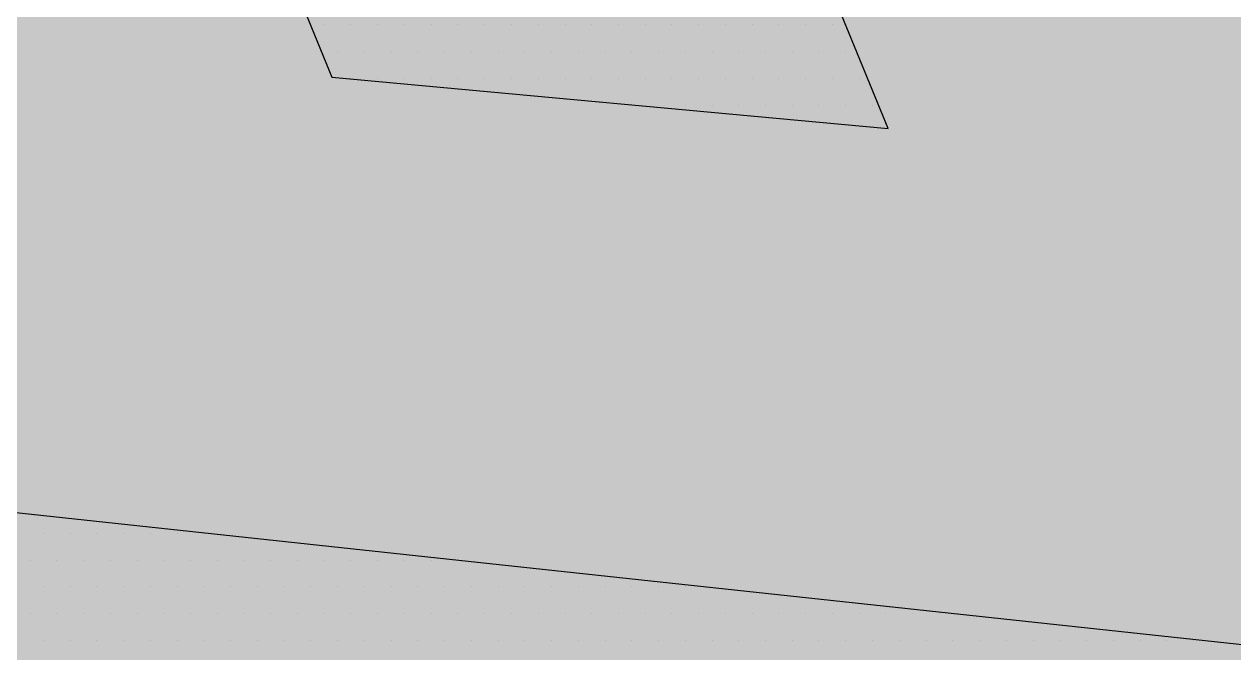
# Paper-space layout 'Layout1' of a CAD drawing. Extents: x -43 to 2298, y -18 to 768.
# Drawn here: x 739.993 to 742.482, y 377.45 to 378.743 of the extents above; entities that cross this region are included whole.
import ezdxf

# ---------------------------------------------------------------- set-up
doc = ezdxf.new("R2010")
doc.units = 0
doc.header["$LTSCALE"] = 5
doc.linetypes.add('CACHEX2', pattern=[0.75, 0.5, -0.25])
doc.layers.add('CARTOUCHE', color=7, linetype='Continuous')
doc.layers.add('LOGO', color=7, linetype='Continuous')

# ---------------------------------------------------------------- blocks, each defined once
blk = doc.blocks.new('A$C715108E3')
at = {"layer": 'LOGO', "color": 131}
for p, q in [((-1.7662, -18.4684), (-1.7662, -18.4684)), ((-1.7182, -18.4684), (-1.7182, -18.4684)), ((-1.6264, -18.4684), (-1.6264, -18.4684)), ((-1.5345, -18.4684), (-1.5345, -18.4684)), ((-1.4427, -18.4684), (-1.4427, -18.4684)), ((-1.3512, -18.4684), (-1.3512, -18.4684)), ((-1.2594, -18.4684), (-1.2594, -18.4684)), ((-1.1674, -18.4684), (-1.1674, -18.4684)), ((-1.0761, -18.4684), (-1.0761, -18.4684)), ((-0.9841, -18.4684), (-0.9841, -18.4684)), ((-0.8921, -18.4684), (-0.8921, -18.4684)), ((-0.801, -18.4684), (-0.801, -18.4684)), ((-0.709, -18.4684), (-0.709, -18.4684)), ((-0.6173, -18.4684), (-0.6173, -18.4684)), ((-0.5257, -18.4684), (-0.5257, -18.4684)), ((-0.434, -18.4684), (-0.434, -18.4684)), ((-0.342, -18.4684), (-0.342, -18.4684)), ((-0.2508, -18.4684), (-0.2508, -18.4684)), ((-0.1587, -18.4684), (-0.1587, -18.4684)), ((-0.0667, -18.4684), (-0.0667, -18.4684)), ((0.0251, -18.4684), (0.0251, -18.4684)), ((-1.7287, -18.5599), (-1.7287, -18.5599)), ((-1.6721, -18.5599), (-1.6721, -18.5599)), ((-1.5806, -18.5599), (-1.5806, -18.5599)), ((-1.4888, -18.5599), (-1.4888, -18.5599)), ((-1.397, -18.5599), (-1.397, -18.5599)), ((-1.3051, -18.5599), (-1.3051, -18.5599)), ((-1.2137, -18.5599), (-1.2137, -18.5599)), ((-1.1219, -18.5599), (-1.1219, -18.5599)), ((-1.0298, -18.5599), (-1.0298, -18.5599)), ((-0.9386, -18.5599), (-0.9386, -18.5599)), ((-0.8465, -18.5599), (-0.8465, -18.5599)), ((-0.7549, -18.5599), (-0.7549, -18.5599)), ((-0.6633, -18.5599), (-0.6633, -18.5599)), ((-0.5712, -18.5599), (-0.5712, -18.5599)), ((-0.4796, -18.5599), (-0.4796, -18.5599)), ((-0.3879, -18.5599), (-0.3879, -18.5599)), ((-0.2963, -18.5599), (-0.2963, -18.5599)), ((-0.2043, -18.5599), (-0.2043, -18.5599)), ((-0.1124, -18.5599), (-0.1124, -18.5599)), ((-0.0212, -18.5599), (-0.0212, -18.5599)), ((0.0708, -18.5599), (0.0708, -18.5599)), ((-1.6492, -18.6525), (-1.6492, -18.6525)), ((-1.6264, -18.6525), (-1.6264, -18.6525)), ((-1.5345, -18.6525), (-1.5345, -18.6525)), ((-1.4427, -18.6525), (-1.4427, -18.6525)), ((-1.3512, -18.6525), (-1.3512, -18.6525)), ((-1.2594, -18.6525), (-1.2594, -18.6525)), ((-1.1674, -18.6525), (-1.1674, -18.6525)), ((-1.0761, -18.6525), (-1.0761, -18.6525)), ((-0.9841, -18.6525), (-0.9841, -18.6525)), ((-0.8921, -18.6525), (-0.8921, -18.6525)), ((-0.801, -18.6525), (-0.801, -18.6525)), ((-0.709, -18.6525), (-0.709, -18.6525)), ((-0.6173, -18.6525), (-0.6173, -18.6525)), ((-0.5257, -18.6525), (-0.5257, -18.6525)), ((-0.434, -18.6525), (-0.434, -18.6525)), ((-0.342, -18.6525), (-0.342, -18.6525)), ((-0.2508, -18.6525), (-0.2508, -18.6525)), ((-0.1587, -18.6525), (-0.1587, -18.6525)), ((-0.0667, -18.6525), (-0.0667, -18.6525)), ((0.0251, -18.6525), (0.0251, -18.6525)), ((0.1166, -18.6525), (0.1166, -18.6525)), ((-0.6535, -18.7438), (-0.6535, -18.7438)), ((-0.5712, -18.7438), (-0.5712, -18.7438)), ((-0.4796, -18.7438), (-0.4796, -18.7438)), ((-0.3879, -18.7438), (-0.3879, -18.7438)), ((-0.2963, -18.7438), (-0.2963, -18.7438)), ((-0.2043, -18.7438), (-0.2043, -18.7438)), ((-0.1124, -18.7438), (-0.1124, -18.7438)), ((-0.0212, -18.7438), (-0.0212, -18.7438)), ((0.0708, -18.7438), (0.0708, -18.7438)), ((0.1627, -18.7438), (0.1627, -18.7438)), ((-2.6815, -20.211), (-2.6815, -20.211)), ((-2.5895, -20.211), (-2.5895, -20.211)), ((-2.4975, -20.211), (-2.4975, -20.211)), ((-2.4062, -20.211), (-2.4062, -20.211)), ((-2.3142, -20.211), (-2.3142, -20.211)), ((-2.2223, -20.211), (-2.2223, -20.211)), ((-2.1309, -20.211), (-2.1309, -20.211)), ((-2.727, -20.3034), (-2.727, -20.3034)), ((-2.6358, -20.3034), (-2.6358, -20.3034)), ((-2.5439, -20.3034), (-2.5439, -20.3034)), ((-2.4519, -20.3034), (-2.4519, -20.3034)), ((-2.3599, -20.3034), (-2.3599, -20.3034)), ((-2.2686, -20.3034), (-2.2686, -20.3034)), ((-2.1766, -20.3034), (-2.1766, -20.3034)), ((-2.085, -20.3034), (-2.085, -20.3034)), ((-1.9933, -20.3034), (-1.9933, -20.3034)), ((-1.9015, -20.3034), (-1.9015, -20.3034)), ((-1.8097, -20.3034), (-1.8097, -20.3034)), ((-1.7182, -20.3034), (-1.7182, -20.3034)), ((-1.6264, -20.3034), (-1.6264, -20.3034)), ((-1.5345, -20.3034), (-1.5345, -20.3034)), ((-1.4427, -20.3034), (-1.4427, -20.3034)), ((-1.3512, -20.3034), (-1.3512, -20.3034)), ((-2.6815, -20.3947), (-2.6815, -20.3947)), ((-2.5895, -20.3947), (-2.5895, -20.3947)), ((-2.4975, -20.3947), (-2.4975, -20.3947)), ((-2.4062, -20.3947), (-2.4062, -20.3947)), ((-2.3142, -20.3947), (-2.3142, -20.3947)), ((-2.2223, -20.3947), (-2.2223, -20.3947)), ((-2.1309, -20.3947), (-2.1309, -20.3947)), ((-2.0391, -20.3947), (-2.0391, -20.3947)), ((-1.9472, -20.3947), (-1.9472, -20.3947)), ((-1.8558, -20.3947), (-1.8558, -20.3947)), ((-1.7639, -20.3947), (-1.7639, -20.3947)), ((-1.6721, -20.3947), (-1.6721, -20.3947)), ((-1.5806, -20.3947), (-1.5806, -20.3947)), ((-1.4888, -20.3947), (-1.4888, -20.3947)), ((-1.397, -20.3947), (-1.397, -20.3947)), ((-1.3051, -20.3947), (-1.3051, -20.3947)), ((-1.2137, -20.3947), (-1.2137, -20.3947)), ((-1.1219, -20.3947), (-1.1219, -20.3947)), ((-1.0298, -20.3947), (-1.0298, -20.3947)), ((-0.9386, -20.3947), (-0.9386, -20.3947)), ((-0.8465, -20.3947), (-0.8465, -20.3947)), ((-0.7549, -20.3947), (-0.7549, -20.3947)), ((-0.6633, -20.3947), (-0.6633, -20.3947)), ((-0.5712, -20.3947), (-0.5712, -20.3947)), ((-0.4796, -20.3947), (-0.4796, -20.3947)), ((-2.727, -20.4861), (-2.727, -20.4861)), ((-2.6358, -20.4861), (-2.6358, -20.4861)), ((-2.5439, -20.4861), (-2.5439, -20.4861)), ((-2.4519, -20.4861), (-2.4519, -20.4861)), ((-2.3599, -20.4861), (-2.3599, -20.4861)), ((-2.2686, -20.4861), (-2.2686, -20.4861)), ((-2.1766, -20.4861), (-2.1766, -20.4861)), ((-2.085, -20.4861), (-2.085, -20.4861)), ((-1.9933, -20.4861), (-1.9933, -20.4861)), ((-1.9015, -20.4861), (-1.9015, -20.4861)), ((-1.8097, -20.4861), (-1.8097, -20.4861)), ((-1.7182, -20.4861), (-1.7182, -20.4861)), ((-1.6264, -20.4861), (-1.6264, -20.4861)), ((-1.5345, -20.4861), (-1.5345, -20.4861)), ((-1.4427, -20.4861), (-1.4427, -20.4861)), ((-1.3512, -20.4861), (-1.3512, -20.4861)), ((-1.2594, -20.4861), (-1.2594, -20.4861)), ((-1.1674, -20.4861), (-1.1674, -20.4861)), ((-1.0761, -20.4861), (-1.0761, -20.4861)), ((-0.9841, -20.4861), (-0.9841, -20.4861)), ((-0.8921, -20.4861), (-0.8921, -20.4861)), ((-0.801, -20.4861), (-0.801, -20.4861)), ((-0.709, -20.4861), (-0.709, -20.4861)), ((-0.6173, -20.4861), (-0.6173, -20.4861)), ((-0.5257, -20.4861), (-0.5257, -20.4861)), ((-0.434, -20.4861), (-0.434, -20.4861)), ((-0.342, -20.4861), (-0.342, -20.4861)), ((-0.2508, -20.4861), (-0.2508, -20.4861)), ((-0.1587, -20.4861), (-0.1587, -20.4861)), ((-0.0667, -20.4861), (-0.0667, -20.4861)), ((0.0251, -20.4861), (0.0251, -20.4861)), ((0.1166, -20.4861), (0.1166, -20.4861)), ((0.2084, -20.4861), (0.2084, -20.4861)), ((0.3002, -20.4861), (0.3002, -20.4861)), ((0.3917, -20.4861), (0.3917, -20.4861)), ((-2.6815, -20.5785), (-2.6815, -20.5785)), ((-2.5895, -20.5785), (-2.5895, -20.5785)), ((-2.4975, -20.5785), (-2.4975, -20.5785)), ((-2.4062, -20.5785), (-2.4062, -20.5785)), ((-2.3142, -20.5785), (-2.3142, -20.5785)), ((-2.2223, -20.5785), (-2.2223, -20.5785)), ((-2.1309, -20.5785), (-2.1309, -20.5785)), ((-2.0391, -20.5785), (-2.0391, -20.5785)), ((-1.9472, -20.5785), (-1.9472, -20.5785)), ((-1.8558, -20.5785), (-1.8558, -20.5785)), ((-1.7639, -20.5785), (-1.7639, -20.5785)), ((-1.6721, -20.5785), (-1.6721, -20.5785)), ((-1.5806, -20.5785), (-1.5806, -20.5785)), ((-1.4888, -20.5785), (-1.4888, -20.5785)), ((-1.397, -20.5785), (-1.397, -20.5785)), ((-1.3051, -20.5785), (-1.3051, -20.5785)), ((-1.2137, -20.5785), (-1.2137, -20.5785)), ((-1.1219, -20.5785), (-1.1219, -20.5785)), ((-1.0298, -20.5785), (-1.0298, -20.5785)), ((-0.9386, -20.5785), (-0.9386, -20.5785)), ((-0.8465, -20.5785), (-0.8465, -20.5785)), ((-0.7549, -20.5785), (-0.7549, -20.5785)), ((-0.6633, -20.5785), (-0.6633, -20.5785)), ((-0.5712, -20.5785), (-0.5712, -20.5785)), ((-0.4796, -20.5785), (-0.4796, -20.5785)), ((-0.3879, -20.5785), (-0.3879, -20.5785)), ((-0.2963, -20.5785), (-0.2963, -20.5785)), ((-0.2043, -20.5785), (-0.2043, -20.5785)), ((-0.1124, -20.5785), (-0.1124, -20.5785)), ((-0.0212, -20.5785), (-0.0212, -20.5785)), ((0.0708, -20.5785), (0.0708, -20.5785)), ((0.1627, -20.5785), (0.1627, -20.5785)), ((0.2541, -20.5785), (0.2541, -20.5785)), ((0.346, -20.5785), (0.346, -20.5785)), ((0.4378, -20.5785), (0.4378, -20.5785)), ((0.5293, -20.5785), (0.5293, -20.5785)), ((0.6211, -20.5785), (0.6211, -20.5785)), ((0.7131, -20.5785), (0.7131, -20.5785)), ((0.8044, -20.5785), (0.8044, -20.5785)), ((0.8964, -20.5785), (0.8964, -20.5785)), ((0.988, -20.5785), (0.988, -20.5785)), ((1.0801, -20.5785), (1.0801, -20.5785)), ((1.1717, -20.5785), (1.1717, -20.5785)), ((1.2634, -20.5785), (1.2634, -20.5785))]:
    blk.add_line(p, q, dxfattribs=at)
for points in [[(-5.0186, -17.1537), (-4.9784, -19.1278), (-5.3896, -19.2331), (-4.7123, -20.7884), (-8.4641, -25.8566), (-8.5996, -26.1134), (-8.0987, -26.1134), (-7.2053, -26.0731), (-6.6093, -26.0457), (-6.203, -25.613), (-3.9696, -22.5417), (-2.7917, -25.1531), (-2.6026, -25.1257), (-1.9525, -24.8418), (-1.3029, -24.5438), (-2.3854, -21.8923), (1.9656, -22.2806), (2.6017, -21.6183), (3.2786, -20.7927), (-3.3817, -20.0761), (-4.3053, -16.8895)], [(-2.3284, -17.0917), (-1.6922, -18.648), (0.2166, -18.8242), (-0.4061, -17.3082)]]:
    blk.add_lwpolyline(points, dxfattribs=at)
blk = doc.blocks.new('A$C581E6685')
at = {"layer": 'LOGO', "color": 32, "linetype": 'CACHEX2', "ltscale": 1.5}
blk.add_ellipse((-38.0538, 23.8138), major_axis=(-19.0311, -3.534), ratio=0.590567, dxfattribs=at)
at = {"layer": 'LOGO', "color": 32}
blk.add_ellipse((-37.6144, 23.8499), major_axis=(-13.5768, -4.2839), ratio=0.791971, dxfattribs=at)
at = {"layer": 'CARTOUCHE'}
blk.add_blockref('A$C715108E3', (-31.6739, 36.3189), dxfattribs=at)
blk = doc.blocks.new('miniLogo')
at = {"layer": 'CARTOUCHE', "true_color": 0xffffff}
h = blk.add_hatch(color=7, dxfattribs=at)
h.dxf.hatch_style = 1
edge = h.paths.add_edge_path()
edge.add_spline(control_points=[(960.7415, 27.4251), (960.7415, 16.5339), (960.7415, 5.6427), (960.7415, 1.8027), (964.5815, 1.8027), (1010.1208, 1.8027), (1055.66, 1.8027), (1059.5, 1.8027), (1059.5, 5.6427), (1059.5, 16.5339), (1059.5, 27.4251), (1059.5, 31.2651), (1055.66, 31.2651), (1010.1208, 31.2651), (964.5815, 31.2651), (960.7415, 31.2651), (960.7415, 27.4251)], knot_values=[0, 0, 0, 1, 1, 2.570796, 2.570796, 3.570796, 3.570796, 5.141593, 5.141593, 6.141593, 6.141593, 7.712389, 7.712389, 8.712389, 8.712389, 10.283185, 10.283185, 10.283185], weights=[1, 1, 1, 0.707107, 1, 1, 1, 0.707107, 1, 1, 1, 0.707107, 1, 1, 1, 0.707107, 1], degree=2, periodic=0)
at = {"layer": 'CARTOUCHE'}
blk.add_rational_spline([(960.7415, 27.4251), (960.7415, 16.5339), (960.7415, 5.6427), (960.7415, 1.8027), (964.5815, 1.8027), (1010.1208, 1.8027), (1055.66, 1.8027), (1059.5, 1.8027), (1059.5, 5.6427), (1059.5, 16.5339), (1059.5, 27.4251), (1059.5, 31.2651), (1055.66, 31.2651), (1010.1208, 31.2651), (964.5815, 31.2651), (960.7415, 31.2651), (960.7415, 27.4251)], [1, 1, 1, 0.707106781187, 1, 1, 1, 0.707106781187, 1, 1, 1, 0.707106781187, 1, 1, 1, 0.707106781187, 1], degree=2, knots=[0, 0, 0, 1, 1, 2.570796, 2.570796, 3.570796, 3.570796, 5.141593, 5.141593, 6.141593, 6.141593, 7.712389, 7.712389, 8.712389, 8.712389, 10.283185, 10.283185, 10.283185], dxfattribs=at)
at = {"layer": 'CARTOUCHE', "xscale": 0.6, "yscale": 0.6, "zscale": 0.6}
blk.add_blockref('A$C581E6685', (998.0122, 3.1833), dxfattribs=at)

psp = doc.layouts.get("Layout1")

# ---------------------------------------------------------------- block references
at = {"layer": 'CARTOUCHE'}
psp.add_blockref('miniLogo', (-237.3663, 364.8484), dxfattribs=at)

doc.saveas('drawing.dxf')
